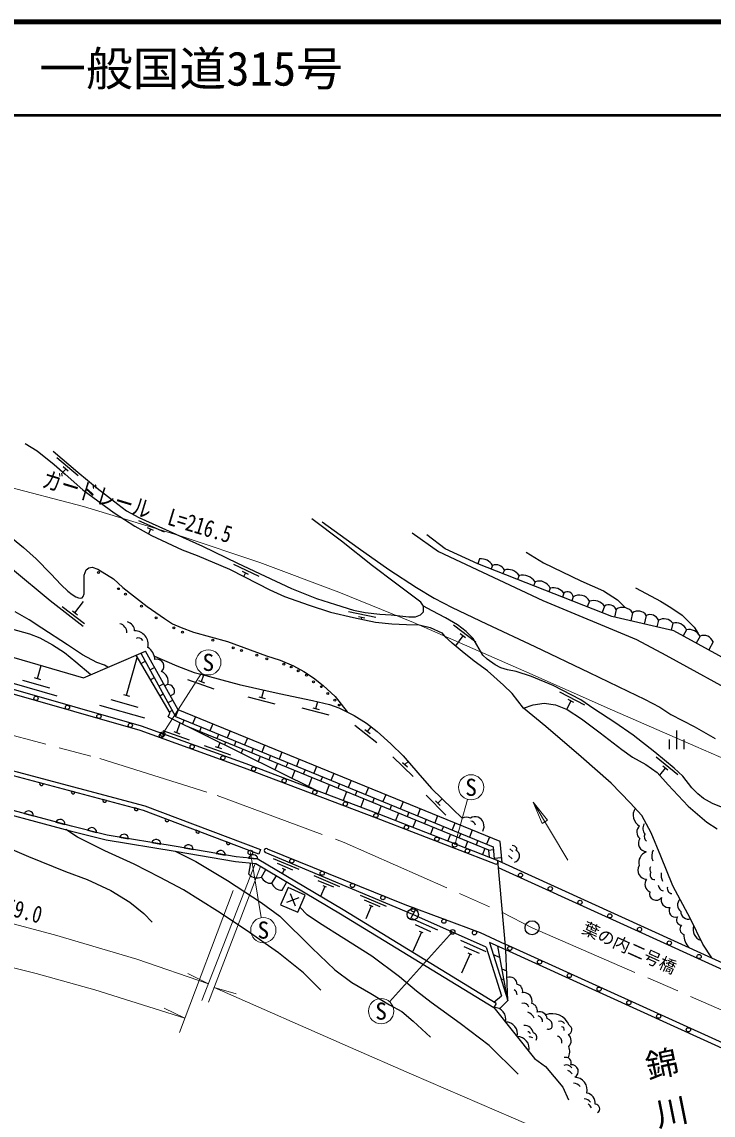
# Model space of a CAD drawing. Units: millimetres, scale not verified. Extents: x 40000 to 680000, y 20000 to 380000.
# Drawn here: x 214870 to 288839, y 262940 to 380000 of the extents above; entities that cross this region are included whole.
import ezdxf
from ezdxf.enums import TextEntityAlignment as Align

# ---------------------------------------------------------------- set-up
doc = ezdxf.new("R2010")
doc.units = ezdxf.units.MM
doc.header["$LTSCALE"] = 1000
doc.linetypes.add('CHAIN', pattern=[18.5, 12, -1.5, 3.5, -1.5])
for name, color, linetype, lineweight in [('M-BGD', 7, 'Continuous', 25), ('M-BMK', 2, 'CHAIN', 13), ('M-BMK-HTXT', 7, 'Continuous', 13), ('M-BMK-SRVR', 3, 'Continuous', 25), ('M-STR-HTXT', 7, 'Continuous', 13), ('M-STR-STR1', 1, 'Continuous', 25), ('M-STR-STRC', 7, 'Continuous', 25), ('M-TTL', 2, 'Continuous', 140), ('M-TTL-LINE', 7, 'Continuous', 50)]:
    doc.layers.add(name, color=color, linetype=linetype, lineweight=lineweight)
doc.layers.add('M-TTL-TXT', color=7, linetype='Continuous')
doc.styles.add('@ＭＳ ゴシック', font='')
doc.styles.add('ＭＳ ゴシック', font='')
doc.styles.get('@ＭＳ ゴシック').set_extended_font_data('@MS Gothic')
doc.styles.get('ＭＳ ゴシック').set_extended_font_data('MS Gothic')

msp = doc.modelspace()

# ---------------------------------------------------------------- linework, layer by layer
at = {"layer": 'M-BGD'}
for p, q in [((220903, 331382), (218609, 333314)), ((219563, 332119), (219268, 331769)), ((219831, 331893), (219295, 332344)), ((230133, 325358), (227396, 326586)), ((228961, 325555), (228322, 325842)), ((228641, 325698), (228412, 325187)), ((263852, 322491), (263652, 321981)), ((240271, 320627), (237557, 321905)), ((239103, 320845), (238469, 321144)), ((238786, 320995), (238617, 320636)), ((265235, 321804), (265083, 321417)), ((266499, 321299), (266349, 320919)), ((268067, 320720), (267904, 320306)), ((269798, 320059), (269628, 319628)), ((271400, 319366), (271252, 318988)), ((272871, 318839), (272705, 318416)), ((273866, 318424), (273707, 318021)), ((219180, 317417), (221557, 315587)), ((220552, 316740), (221467, 317928)), ((275614, 317980), (275372, 317366)), ((277230, 317445), (276954, 316743)), ((220275, 316953), (220829, 316526)), ((252758, 316230), (249818, 316828)), ((251571, 316165), (250885, 316305)), ((251228, 316235), (251187, 316035)), ((278468, 317096), (278275, 316265)), ((280220, 316729), (280020, 315862)), ((281685, 316451), (281471, 315526)), ((263438, 313590), (261043, 315396)), ((282998, 315930), (282832, 315211)), ((284520, 315613), (284346, 314861)), ((286007, 314912), (285642, 314246)), ((262059, 314254), (261256, 313189)), ((262339, 314043), (261780, 314464)), ((287437, 314230), (287029, 313485)), ((231596, 306349), (228098, 312621)), ((288839, 313622), (288363, 312754)), ((226068, 307893), (227224, 311925)), ((227074, 312183), (230690, 305988)), ((227586, 312402), (231292, 305609)), ((228090, 311538), (227613, 311260)), ((216533, 309692), (216932, 311084)), ((229056, 310865), (228569, 310600)), ((213799, 309228), (218605, 307849)), ((214926, 309529), (217809, 308702)), ((216196, 309788), (216869, 309595)), ((229024, 309767), (228621, 309532)), ((230014, 309110), (229527, 308844)), ((230437, 309044), (230175, 308898)), ((232582, 309591), (235403, 308570)), ((233765, 309482), (234424, 309244)), ((234095, 309363), (234352, 310073)), ((225731, 307989), (226404, 307796)), ((229982, 308011), (229629, 307805)), ((231159, 308046), (230771, 307829)), ((240564, 307651), (240765, 308452)), ((275094, 306845), (272429, 308222)), ((223168, 306852), (227974, 305473)), ((224378, 307441), (227261, 306614)), ((230972, 307354), (230485, 307088)), ((239036, 307723), (241947, 306996)), ((240225, 307736), (240904, 307566)), ((246343, 306470), (246532, 307218)), ((273624, 307267), (273164, 306376)), ((273935, 307106), (273313, 307428)), ((230524, 305582), (230690, 305988)), ((230524, 305582), (246221, 297799)), ((230940, 306255), (230637, 306078)), ((231596, 306349), (231292, 305609)), ((233446, 305591), (233143, 304851)), ((244815, 306548), (247723, 305811)), ((246003, 306556), (246682, 306384)), ((231453, 303900), (231826, 304936)), ((232218, 305230), (232052, 304824)), ((232957, 304387), (232953, 304377)), ((234068, 304472), (233879, 304009)), ((235297, 304833), (234994, 304092)), ((250493, 304694), (252860, 302850)), ((251861, 304009), (252255, 304515)), ((229940, 304125), (232763, 303110)), ((231124, 304019), (231783, 303782)), ((234808, 303628), (234752, 303486)), ((235919, 303713), (235729, 303250)), ((237148, 304074), (236844, 303334)), ((238998, 303316), (238695, 302575)), ((251585, 304224), (252137, 303794)), ((284954, 302119), (284954, 304111)), ((234376, 302531), (237199, 301516)), ((235560, 302424), (236218, 302187)), ((235889, 302305), (236077, 302828)), ((236659, 302870), (236550, 302594)), ((237770, 302955), (237580, 302492)), ((238509, 302111), (238349, 301702)), ((239620, 302196), (239431, 301734)), ((240849, 302557), (240545, 301817)), ((284154, 302119), (284154, 303164)), ((285754, 302119), (285754, 303164)), ((240360, 301353), (240148, 300810)), ((241471, 301438), (241281, 300975)), ((242699, 301799), (242396, 301058)), ((244550, 301040), (244247, 300300)), ((254577, 301288), (256742, 299211)), ((285071, 299374), (282751, 301276)), ((242211, 300594), (241946, 299918)), ((243321, 300679), (243132, 300217)), ((244062, 299835), (243745, 299026)), ((245172, 299921), (244982, 299458)), ((246401, 300282), (246097, 299542)), ((255614, 300708), (256119, 300224)), ((255867, 300466), (256197, 300810)), ((283721, 300093), (283104, 299341)), ((283991, 299871), (283450, 300315)), ((217171, 298423), (216783, 298527)), ((245913, 299077), (245546, 298141)), ((247023, 299162), (246833, 298700)), ((248251, 299523), (247948, 298783)), ((250102, 298765), (249799, 298025)), ((220553, 297523), (220165, 297626)), ((247763, 298318), (247386, 297355)), ((248873, 298404), (248684, 297941)), ((249614, 297560), (249255, 296644)), ((250724, 297645), (250534, 297183)), ((251952, 298006), (251649, 297266)), ((223935, 296623), (223547, 296726)), ((251465, 296801), (251125, 295933)), ((252574, 296887), (252385, 296424)), ((253803, 297248), (253500, 296508)), ((255654, 296489), (255350, 295749)), ((258119, 297210), (260228, 295076)), ((259141, 296603), (259633, 296105)), ((259387, 296354), (259840, 296801)), ((215136, 295229), (216093, 294972)), ((227317, 295722), (226929, 295826)), ((253316, 296043), (252994, 295221)), ((254425, 296128), (254235, 295666)), ((255167, 295284), (254856, 294491)), ((256276, 295370), (256086, 294907)), ((257504, 295731), (257201, 294991)), ((218516, 294322), (219473, 294066)), ((230609, 294541), (230233, 294683)), ((257018, 294526), (256718, 293762)), ((258126, 294612), (257937, 294149)), ((259355, 294973), (259052, 294232)), ((259977, 293853), (259787, 293390)), ((261206, 294214), (260902, 293474)), ((221902, 293436), (222862, 293191)), ((225318, 292686), (226296, 292526)), ((233883, 293303), (233507, 293445)), ((258868, 293767), (258580, 293032)), ((260719, 293008), (260442, 292302)), ((261827, 293095), (261638, 292632)), ((263056, 293456), (262753, 292715)), ((264907, 292697), (264603, 291957)), ((228772, 292122), (229750, 291962)), ((232225, 291551), (233202, 291384)), ((237157, 292064), (236781, 292207)), ((262570, 292250), (262304, 291572)), ((263678, 292336), (263488, 291874)), ((264421, 291491), (264166, 290842)), ((235675, 290960), (236652, 290793)), ((239138, 290469), (240124, 290375)), ((240419, 291365), (240242, 290897)), ((244551, 289226), (241787, 290392)), ((264821, 291327), (265319, 291376)), ((266209, 290501), (265412, 290423)), ((266959, 290737), (267334, 290367)), ((267075, 291469), (267408, 291153)), ((239173, 288739), (239382, 289944)), ((240508, 288432), (240990, 289242)), ((243882, 289183), (242223, 289882)), ((242936, 289256), (242736, 288783)), ((243129, 289175), (242742, 289338)), ((241622, 287766), (242105, 288577)), ((248906, 287388), (246142, 288555)), ((248237, 287345), (246578, 288045)), ((242708, 287024), (243233, 287905)), ((247291, 287419), (246836, 286339)), ((247484, 287337), (247097, 287500)), ((243218, 285726), (244534, 286245)), ((244136, 285328), (243616, 286643)), ((253871, 285294), (251107, 286460)), ((253201, 285251), (251543, 285950)), ((252256, 285324), (251673, 283942)), ((252449, 285242), (252062, 285406)), ((256976, 284958), (256423, 283894)), ((259364, 282740), (256626, 283966)), ((258632, 282574), (256989, 283310)), ((257627, 282532), (256707, 280478)), ((257818, 282446), (257435, 282617)), ((264570, 280408), (261832, 281634)), ((263839, 280243), (262196, 280978)), ((266871, 275211), (265784, 281021)), ((262833, 280200), (261914, 278146)), ((263025, 280114), (262642, 280286)), ((264552, 280909), (266188, 275713)), ((265321, 280133), (266009, 279821)), ((266233, 278622), (266742, 278391)), ((266127, 277572), (266457, 277422)), ((265379, 275046), (266188, 275713)), ((266871, 275211), (265966, 274336)), ((266681, 276222), (266832, 276154)), ((265624, 274896), (265364, 274469)), ((265364, 274469), (269730, 269009))]:
    msp.add_line(p, q, dxfattribs=at)
for points in [[(187539, 340516), (188818, 339005), (189782, 337130), (191375, 333939), (192874, 332139), (194876, 330762), (197224, 329915), (200864, 329040), (204399, 327817), (207261, 326355), (210089, 324389), (213882, 321403), (217884, 318036), (221444, 315296)], [(215212, 334869), (216505, 334066), (218313, 332599), (219503, 331565), (221395, 329878), (224761, 327444), (226940, 326011), (228735, 325006), (232010, 323457), (233640, 322854), (237076, 321414), (238708, 320590), (241404, 319170), (242959, 318461), (245603, 317554), (247909, 316811), (250369, 316212), (252696, 315710), (254445, 315551), (256013, 315460), (257382, 315434)], [(218203, 334048), (220874, 331799), (222932, 330071), (225147, 328364), (226071, 327640), (227388, 326919), (234196, 323862), (237946, 322054), (240921, 320652), (243735, 319337), (246387, 318261), (248416, 317612), (250353, 317025), (251602, 316771), (253182, 316571), (254373, 316503), (256289, 316282), (256990, 316282), (257515, 316515), (257849, 316817), (257849, 317442), (257547, 317882), (254859, 319906), (252402, 321762), (249065, 324389), (245883, 326784)], [(246990, 326457), (250867, 323669), (254122, 321375), (257100, 319429), (258979, 318296), (260907, 317288), (264571, 315533), (269758, 313101), (275587, 310319), (279719, 308350), (281493, 307473), (283123, 306635), (284320, 305846), (286801, 304542), (289063, 303259)], [(213482, 325003), (215027, 323720), (216388, 322502), (217953, 320909), (219060, 319722), (219797, 319049), (220254, 318695), (220648, 318440), (220926, 318313), (221137, 318299), (221323, 318338), (221422, 318471), (221546, 318766), (221546, 320748), (221766, 321335), (222049, 321550), (222402, 321600), (222994, 321412), (224663, 320365), (225680, 319426), (228273, 317393), (230143, 316110), (230989, 315535), (231910, 315145), (233246, 314658), (236875, 313661), (241063, 312130), (242527, 311660), (243935, 311056), (245032, 310438), (246086, 309779), (247094, 308929), (248394, 307748), (249668, 306113)], [(256648, 325299), (259454, 323290), (270616, 318027), (280633, 313885), (283772, 312198), (292250, 307550), (295909, 305042), (300623, 301415), (304843, 296243), (307191, 293509)], [(357299, 253896), (350374, 257800), (336652, 264941), (326491, 270252), (317628, 278579), (315685, 280869), (313085, 284509), (305902, 295477), (301492, 302387), (294259, 309520), (284647, 314792), (278014, 316326), (263665, 321975), (260178, 323581), (258201, 325062)], [(268836, 323214), (270675, 322060), (274695, 320143), (277095, 319068), (278609, 318126), (279421, 317277)], [(191460, 318115), (192976, 319401), (194468, 320135), (195933, 320537), (197364, 320615), (198728, 320457), (200397, 320008), (203917, 318671), (205208, 318115), (205919, 317680), (208848, 316525), (211813, 315495), (213745, 315020), (215677, 314467), (216777, 314052), (218140, 313296), (219429, 312464), (220653, 311479), (222254, 310120)], [(280549, 319413), (282194, 318509), (283201, 317974), (284315, 317285), (285535, 316481), (286826, 315178), (287232, 314516)], [(150677, 317612), (166207, 316656), (172495, 316185), (192315, 313492), (204690, 310823), (213437, 308707), (227647, 304631), (238838, 300608), (252964, 295233), (265788, 290207)], [(290705, 295527), (288788, 296311), (287795, 296859), (287211, 297349), (286547, 298001), (285590, 299238), (284682, 300081), (282592, 301795), (280293, 303638), (278306, 304963), (276064, 306456), (274681, 307396), (271708, 308932), (269409, 309900), (267756, 310430), (266846, 310615), (266122, 310827), (265505, 311151), (264670, 311766), (264214, 312196), (263173, 313980), (262421, 314733), (261496, 315430), (260209, 316180), (258764, 316933), (257849, 317442)], [(150548, 317169), (166172, 316157), (172443, 315688), (192229, 312999), (204579, 310336), (213309, 308224), (227493, 304155), (238664, 300139), (252785, 294766), (265519, 289836)], [(224056, 310891), (223729, 311131), (222901, 311407), (221354, 312216), (219747, 313311), (217018, 315096), (215645, 315960), (214150, 316835)], [(257382, 315434), (258562, 315156), (259797, 314579), (260107, 314234)], [(288694, 279765), (287721, 281257), (286436, 283955), (284541, 287486), (283246, 290672), (282199, 293179), (281206, 295029), (279958, 296376), (277932, 298492), (274729, 301287), (270955, 304565), (268565, 306532), (267338, 308084), (266412, 308971), (264678, 310502), (263252, 311562), (261980, 312570), (260903, 313492), (260107, 314234)], [(214014, 311924), (221461, 309781), (228098, 312621)], [(229047, 312066), (231440, 311064), (233323, 310327), (234009, 310167), (238123, 309042), (242397, 308088), (245957, 307354), (247778, 306923), (248789, 306563), (250422, 305727), (251749, 304899), (252900, 304026), (254369, 302710), (255664, 301429), (257249, 299589), (258716, 297900), (260946, 295720), (261998, 294738)], [(268565, 306532), (269580, 306871), (270750, 307033), (271974, 306866), (273207, 306359), (274772, 305387), (276748, 303869), (279057, 302096), (280227, 301283), (281624, 300468), (282853, 299618), (284038, 298306), (286174, 296010), (288155, 294295), (289257, 293608)], [(145288, 300451), (156698, 300657), (169071, 299533), (173798, 302143), (176612, 303524), (182979, 306254), (200144, 303473), (228036, 296048), (240419, 291365)], [(240242, 290897), (227883, 295572), (200039, 302984), (183043, 305737), (176821, 303070), (174029, 301699), (169179, 299021), (156680, 300156), (145297, 299951)], [(231292, 305609), (265289, 291676), (265420, 290351)], [(266259, 289992), (266039, 292233), (231596, 306349)], [(264897, 290556), (264821, 291327), (232827, 304440)], [(189145, 303834), (203847, 297895), (209392, 296251), (220055, 293392), (223894, 292412), (231290, 291204), (237739, 290100), (239894, 289895), (248976, 284481), (265364, 274469)], [(265624, 274896), (249234, 284909), (240054, 290382), (237805, 290596), (231373, 291697), (223996, 292902), (220181, 293876), (209528, 296733), (204012, 298367), (189227, 304340)], [(201486, 291805), (202701, 292159), (204538, 292795), (206527, 293092), (208583, 293092), (210233, 292851), (212033, 292119), (215582, 290630), (219539, 289031), (221862, 288157), (224377, 287009), (226437, 285736), (227923, 284526), (228797, 283609)], [(246854, 276303), (244998, 278166), (242348, 280314), (238855, 282748), (235786, 284791), (232161, 287080), (229677, 288394), (226897, 289803), (223755, 291242), (220833, 292709), (219578, 293520)], [(231290, 291204), (233484, 290094), (236876, 288073), (240485, 285721), (242465, 284230), (245902, 280864), (248347, 278510), (250175, 277159), (252197, 275962), (254218, 274756), (255519, 274027), (256726, 273001), (258605, 271302)], [(264552, 280909), (256699, 284426), (240915, 291060), (240906, 291066)], [(241111, 291464), (255867, 285511), (263917, 282478), (266594, 281258)], [(267979, 267314), (264866, 270380), (261782, 272766), (258671, 275007), (257091, 276196), (255267, 277766), (252306, 279949), (249323, 281867), (246732, 283480), (245399, 284381), (244621, 285192)], [(269730, 269009), (270915, 268150), (272745, 265932), (273354, 264585)]]:
    msp.add_lwpolyline(points, dxfattribs=at)
for points in [[(242560, 285467), (244395, 284670), (245191, 286505), (243357, 287301)], [(266651, 280628), (264918, 281414), (266871, 275211)]]:
    msp.add_lwpolyline(points, close=True, dxfattribs=at)
for centre, radius in [((223065, 321032), 100), ((225196, 319307), 100), ((225968, 318719), 100), ((227661, 317444), 100), ((229229, 316183), 100), ((231142, 315116), 100), ((232049, 314651), 100), ((235311, 313804), 100), ((237491, 312984), 100), ((238361, 312690), 100), ((240019, 312185), 100), ((241073, 311793), 100), ((242905, 311223), 100), ((243695, 310923), 100), ((244450, 310520), 100), ((245334, 310048), 100), ((246083, 309342), 100), ((246915, 308811), 100), ((247595, 308088), 100), ((216385, 307576), 225), ((219750, 306610), 225), ((248367, 307376), 100), ((248839, 306853), 100), ((223114, 305645), 225), ((226478, 304680), 225), ((229795, 303567), 225), ((233088, 302383), 225), ((236382, 301198), 225), ((239669, 299997), 225), ((242940, 298753), 225), ((246212, 297508), 225), ((249483, 296263), 225), ((252754, 295019), 225), ((256018, 293755), 225), ((259282, 292491), 225), ((243759, 290153), 225), ((262546, 291228), 225), ((247005, 288844), 225), ((268227, 288633), 225), ((250251, 287534), 225), ((271411, 287182), 225), ((253497, 286225), 225), ((274596, 285730), 225), ((256699, 284426), 600), ((256751, 284938), 225), ((277781, 284278), 225), ((260026, 283704), 225), ((263302, 282470), 225), ((280966, 282827), 225), ((267085, 280787), 225), ((284150, 281375), 225), ((287335, 279923), 225), ((270270, 279336), 225), ((273455, 277885), 225), ((276640, 276433), 225), ((279824, 274982), 225), ((283009, 273530), 225), ((286194, 272079), 225)]:
    msp.add_circle(centre, radius, dxfattribs=at)
for centre, radius, start, end in [((263998, 321050), 1448, 31.36472, 95.76584), ((265600, 320883), 990, 24.79922, 111.64722), ((266908, 319994), 1368, 32.06643, 107.42272), ((268416, 319038), 1718, 36.46042, 101.73849), ((270219, 318832), 1297, 24.31263, 108.94366), ((271716, 317931), 1469, 38.13657, 102.3811), ((273259, 318368), 610, 5.22852, 129.49236), ((274541, 317415), 1213, 27.76301, 123.78934), ((276022, 316503), 1532, 37.93848, 105.42425), ((277695, 316725), 857, 25.64925, 122.82524), ((279161, 316041), 1263, 32.99482, 123.32172), ((280816, 315870), 1045, 33.75911, 124.72923), ((282078, 315525), 1006, 23.79358, 112.99527), ((283576, 314894), 1187, 37.31218, 119.1444), ((225098, 314578), 1014, 1.09365, 75.10338), ((225953, 314806), 969, 359.45433, 77.1785), ((284838, 314360), 1293, 25.2846, 104.21844), ((286262, 313607), 1330, 27.92458, 101.06163), ((226920, 313322), 1474, 348.37407, 89.95308), ((227354, 313481), 551, 30.96028, 118.66154), ((287838, 313234), 1073, 21.18718, 111.95281), ((227341, 311574), 1776, 4.92987, 54.8041), ((229335, 311014), 747, 310.10056, 107.49278), ((229386, 309383), 1143, 342.7773, 67.88778), ((230478, 308313), 732, 338.61647, 93.21121), ((216968, 298445), 203, 156.13161, 354.055), ((220351, 297544), 203, 156.13161, 354.055), ((223733, 296644), 203, 156.13161, 354.055), ((215589, 295006), 505, 356.15971, 153.8179), ((227115, 295743), 203, 156.13161, 354.055), ((281585, 295048), 1306, 145.70292, 242.08165), ((218970, 294099), 505, 356.15971, 153.8179), ((230410, 294582), 203, 150.32109, 348.24447), ((262425, 293904), 937, 61.05029, 117.11283), ((263401, 294017), 879, 14.43594, 126.46177), ((262896, 293903), 513, 9.41266, 88.20498), ((263275, 293847), 1051, 331.21706, 21.7009), ((281522, 293244), 851, 130.14167, 232.38588), ((282255, 293626), 942, 148.41599, 220.81366), ((222358, 293219), 505, 356.85404, 154.51223), ((225791, 292510), 505, 1.8927, 159.55089), ((233684, 293344), 203, 150.32109, 348.24447), ((282019, 292739), 549, 150.4035, 237.54699), ((229245, 291945), 505, 1.8927, 159.55089), ((232697, 291371), 505, 1.45424, 159.11243), ((236957, 292106), 203, 150.32109, 348.24447), ((241027, 291255), 225, 56.90127, 237.47279), ((267289, 291139), 679, 36.09692, 85.50995), ((267598, 291500), 242, 307.10957, 9.19868), ((281740, 292045), 905, 144.51149, 266.71981), ((236147, 290780), 505, 1.45424, 159.11243), ((239622, 290325), 505, 5.74345, 163.40164), ((267420, 290690), 697, 283.16924, 62.29897), ((282160, 289948), 1283, 111.55761, 193.26648), ((283626, 290701), 1359, 152.90936, 202.57715), ((265600, 290046), 225, 248.83078, 68.83078), ((281764, 289170), 980, 150.44715, 267.65147), ((282740, 289248), 671, 155.77417, 210.86741), ((240044, 289473), 1139, 220.09024, 294.00361), ((241525, 288868), 1106, 203.21457, 275.04894), ((282408, 287646), 874, 141.5273, 245.76848), ((282563, 288645), 476, 147.05207, 276.05334), ((284705, 288642), 1428, 170.40502, 206.92818), ((242694, 288169), 1145, 200.59739, 270.69136), ((282725, 286649), 704, 163.47057, 326.13632), ((283627, 287603), 655, 182.81122, 257.10219), ((284518, 287240), 588, 169.20562, 261.42513), ((284121, 286009), 848, 163.00389, 276.03125), ((285857, 285428), 827, 131.22749, 234.39921), ((284818, 284835), 692, 151.47609, 286.71475), ((286198, 284742), 822, 179.08396, 286.83714), ((285488, 283843), 574, 145.11428, 265.28466), ((285882, 282864), 600, 137.32294, 253.1386), ((287881, 282322), 2173, 180.84296, 221.73349), ((287875, 282780), 1171, 158.13652, 252.7827), ((267087, 276948), 780, 358.0289, 113.86443), ((267331, 275872), 525, 353.73614, 64.22918), ((267777, 276241), 686, 344.05978, 82.48969), ((268575, 275169), 894, 342.01176, 98.90909), ((265403, 273220), 1250, 345.52046, 91.78067), ((268528, 274324), 603, 17.02757, 104.83968), ((268672, 272926), 1091, 22.0037, 72.3985), ((269236, 274114), 801, 349.41732, 76.3045), ((270261, 273155), 846, 8.32021, 106.29602), ((266652, 271658), 1250, 345.52046, 91.78067), ((269937, 272946), 657, 358.0543, 73.48468), ((271608, 271837), 1961, 21.82146, 110.29796), ((270866, 272537), 776, 350.07953, 72.58815), ((272479, 272469), 519, 32.16455, 109.68132), ((268645, 271551), 979, 10.87616, 93.3032), ((268953, 271508), 367, 19.69506, 82.54832), ((269490, 271257), 493, 325.02507, 76.2945), ((271244, 272563), 418, 243.43997, 337.52798), ((272611, 272111), 295, 337.92455, 88.26531), ((273185, 272083), 540, 287.7216, 63.23162), ((267901, 270096), 1250, 345.52046, 91.78067), ((269210, 270664), 644, 58.74917, 96.9838), ((272050, 270790), 603, 345.92522, 77.8685), ((272759, 270907), 887, 316.00823, 48.28531), ((272095, 269761), 1406, 330.49069, 22.15606), ((273148, 267684), 648, 29.60033, 115.96988), ((273082, 268547), 572, 336.42914, 107.09526), ((273708, 267619), 707, 297.71087, 98.31331), ((273058, 266899), 834, 32.75914, 74.78386), ((274003, 265638), 1356, 345.99791, 88.55511), ((273900, 265423), 934, 39.67347, 90.65608), ((275004, 263739), 936, 38.94051, 87.56703), ((275127, 264224), 1102, 353.90143, 79.98044), ((275045, 263424), 819, 20.60163, 58.21508), ((276232, 263627), 480, 300.49076, 91.05343)]:
    msp.add_arc(centre, radius, start, end, dxfattribs=at)
at = {"layer": 'M-BMK'}
msp.add_lwpolyline([(149498, 313559), (160117, 312998), (167157, 312343), (173850, 311404), (184375, 310103), (195166, 308100), (205825, 305740), (223205, 301115), (235751, 297166), (249360, 292136), (266291, 284623), (269460, 283007), (331204, 256196), (340942, 252315), (345163, 251027), (347551, 250422), (355367, 248862), (362391, 248445), (373601, 247927)], dxfattribs=at)
at = {"layer": 'M-BMK-HTXT'}
for p, q in [((269580, 296433), (271124, 294525)), ((269580, 296433), (270538, 294173)), ((269580, 296433), (273304, 290230)), ((270538, 294173), (271124, 294525))]:
    msp.add_line(p, q, dxfattribs=at)
at = {"layer": 'M-BMK-SRVR'}
msp.add_circle((269460, 283007), 750, dxfattribs=at)
at = {"layer": 'M-STR-HTXT'}
for p, q in [((229926, 303727), (234097, 310278)), ((261184, 291881), (262569, 296743)), ((239321, 291062), (240487, 284085)), ((239838, 289852), (234129, 275207)), ((234834, 275043), (240416, 289549)), ((231729, 271804), (237497, 286982)), ((260967, 282551), (254216, 275080)), ((234824, 276990), (232640, 278111)), ((235436, 276609), (237799, 275942)), ((232312, 273339), (230093, 274389))]:
    msp.add_line(p, q, dxfattribs=at)
for points in [[(142496, 339571), (151303, 339401), (161312, 338824), (169681, 338147), (176896, 337283), (182464, 336529), (190391, 335233), (196840, 334151), (205232, 332271), (212737, 330409), (221479, 328100), (232040, 324904), (240330, 322103), (248786, 318936), (256784, 315698), (268578, 310503), (278078, 306316), (286975, 302418), (294374, 299201), (303088, 295298), (312884, 291027), (323918, 286209), (329872, 283615)], [(234824, 276990), (227183, 279648), (218361, 282261), (208395, 284893), (200207, 286897), (191287, 288691), (181042, 290615)], [(186537, 284652), (197744, 282615), (205325, 280882), (210134, 279692), (216400, 278108), (222684, 276340), (232312, 273339)], [(235436, 276609), (250039, 270183), (256570, 267340), (267465, 262630), (277024, 258465), (291099, 252378)]]:
    msp.add_lwpolyline(points, dxfattribs=at)
for centre in [(234821, 311417), (262938, 298042), (240710, 282753), (253311, 274079)]:
    msp.add_circle(centre, 1350, dxfattribs=at)
at = {"layer": 'M-STR-STR1'}
for p, q in [((265788, 290207), (298235, 275416)), ((266651, 280628), (265788, 290207)), ((265854, 289468), (298301, 274677)), ((299027, 266478), (266594, 281258)), ((299083, 265849), (266651, 280628))]:
    msp.add_line(p, q, dxfattribs=at)
at = {"layer": 'M-STR-STRC'}
for centre in [(229926, 303727), (261184, 291881), (239321, 291062), (260967, 282551)]:
    msp.add_circle(centre, 250, dxfattribs=at)
at = {"layer": 'M-TTL'}
msp.add_line((680000, 380000), (40000, 380000), dxfattribs=at)
at = {"layer": 'M-TTL-LINE'}
msp.add_line((40000, 370000), (680000, 370000), dxfattribs=at)

# ---------------------------------------------------------------- texts
at = {"layer": 'M-BMK-HTXT', "style": 'ＭＳ ゴシック'}
msp.add_text('葉の内二号橋', height=1320, rotation=335.501, dxfattribs=at).set_placement((274520, 282134), align=Align.BOTTOM_LEFT)
at = {"layer": 'M-BMK-HTXT', "style": '@ＭＳ ゴシック'}
msp.add_text('錦 川', height=2566, rotation=281.371, dxfattribs=at).set_placement((283820, 265891), align=Align.MIDDLE_CENTER)
at = {"layer": 'M-STR-HTXT', "style": 'ＭＳ ゴシック', "width": 0.8}
for s, rotation, p in [('ガードレール\u3000L=216.5', 343.161, (226814, 326682)), ('側\u3000溝\u3000L=59.0', 345.21, (209856, 284701))]:
    msp.add_text(s, height=1833, rotation=rotation, dxfattribs=at).set_placement(p, align=Align.BOTTOM_CENTER)
at = {"layer": 'M-STR-HTXT', "style": 'ＭＳ ゴシック'}
for p in [(234821, 311417), (262938, 298042), (240710, 282753), (253311, 274079)]:
    msp.add_text('S', height=1833, dxfattribs=at).set_placement(p, align=Align.MIDDLE_CENTER)
at = {"layer": 'M-TTL-TXT', "style": 'ＭＳ ゴシック'}
msp.add_text('一般国道315号', height=3666, dxfattribs=at).set_placement((216734, 375000), align=Align.MIDDLE_LEFT)

doc.saveas('drawing.dxf')
